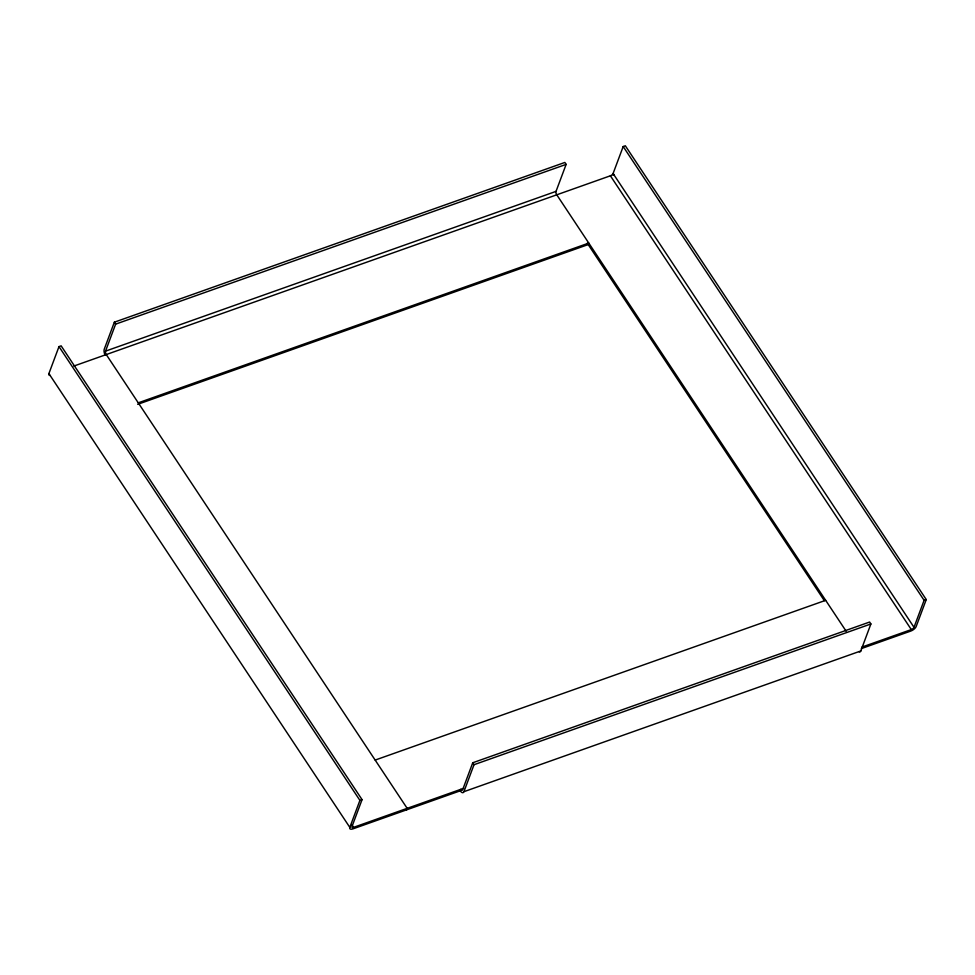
<?xml version="1.0" encoding="UTF-8"?>
<svg xmlns="http://www.w3.org/2000/svg" width="975" height="975" viewBox="0 0 975 975"><rect width="100%" height="100%" fill="white"/><g stroke="black" fill="none" stroke-linecap="round" stroke-linejoin="round"><path stroke-width="1.46" d="M50.066 375.436A5.119 2.182 -33.5 0 1 48.896 373.596L58.987 346.612L61.132 345.845L362.054 799.634L351.963 826.629A2.559 1.085 -33.5 0 0 353.547 827.361L463.673 788.312M846.178 631.264L556.762 194.805A2.559 1.17 70.5 0 1 556.03 191.38L566.134 164.385L564.842 162.459L114.343 322.201L104.252 349.196A5.119 2.34 70.5 0 0 105.068 354.961M406.612 809.847L407.172 808.348L106.251 354.559A2.559 1.17 70.5 0 1 105.532 351.134L115.623 324.139L566.134 164.385M460.249 790.822L460.809 789.323A2.559 1.17 70.5 0 0 462.65 789.762L472.741 762.767L869.615 622.038L870.894 623.963L860.803 650.959L463.929 791.688A5.119 2.34 70.5 0 1 460.249 790.822L352.987 828.86A5.119 2.182 -33.5 0 1 349.818 827.385L359.909 800.39L362.054 799.634M73.795 366.076L610.387 175.793A2.559 1.085 -33.5 0 0 613.092 173.526L623.183 146.542L625.328 145.775L926.25 599.564L916.159 626.559A5.119 2.182 -33.5 0 1 910.747 631.081L861.352 648.594M463.929 791.688L474.021 764.705L870.894 623.963M861.912 647.095L911.308 629.582A2.559 1.085 -33.5 0 0 914.014 627.315L924.105 600.32L926.25 599.564M105.532 351.134L556.03 191.38M138.267 402.833L588.766 243.08L588.205 244.579L137.707 404.332M375.168 760.073L825.667 600.32M623.183 146.542L924.105 600.32M613.092 173.526L914.014 627.315M610.387 175.793L911.308 629.582M587.291 243.202L824.338 600.661M472.741 762.767L474.021 764.705M114.343 322.201L115.623 324.139M58.987 346.612L359.909 800.39M351.865 824.826L353.547 827.361M48.896 373.596L349.818 827.385M860.803 650.959A5.119 2.34 70.5 0 1 859.255 651.946M614.104 174.476A5.119 2.182 -33.5 0 1 613.19 175.329"/></g></svg>
